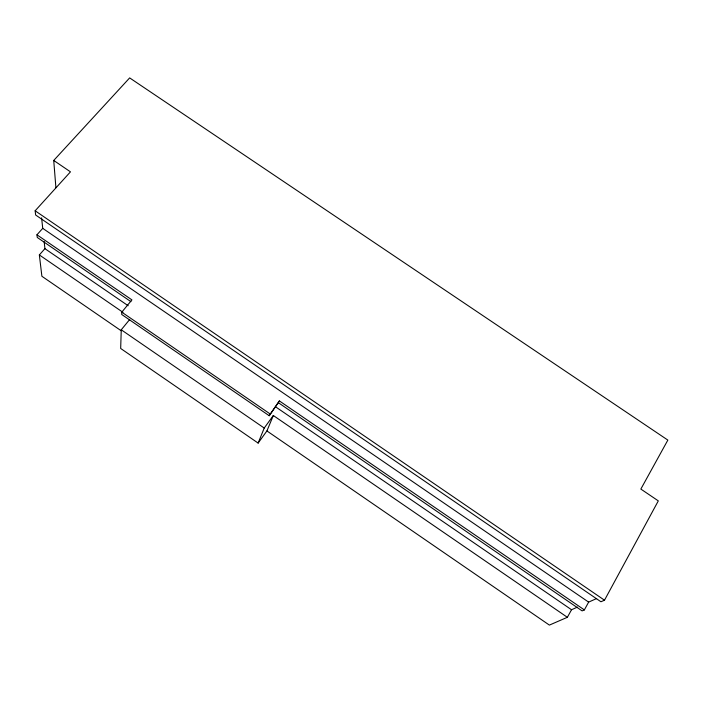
<?xml version="1.0" encoding="UTF-8"?>
<svg xmlns="http://www.w3.org/2000/svg" width="703" height="703" viewBox="0 0 703 703"><rect width="100%" height="100%" fill="white"/><g stroke="black" fill="none" stroke-linecap="round" stroke-linejoin="round"><path stroke-width="1.05" d="M129.73 319.452L121.25 329.795L120.679 348.468L258.133 443.083L266.92 430.939L273.326 415.508L567.365 617.296L571.53 609.747L577.471 607.102M41.591 217.842L42.734 228.352L36.951 234.802L131.927 299.882L121.786 312.15L121.716 314.478L269.223 415.728L279.39 400.93L584.369 609.914L588.639 602.111L596.627 598.543M258.133 443.083L264.223 428.057L273.326 415.508M269.223 415.728L279.39 400.93M53.727 160.451L70.467 171.848L35.15 210.795L35.642 215.004L600.933 601.759L604.501 600.204L658.307 500.879L640.846 489.068L667.85 440.096L129.66 77.901L53.727 160.451L55.906 187.71M121.101 330.709L41.89 276.27L39.35 254.943L44.922 248.66L44.14 241.401M567.365 617.296L549.386 625.099L266.92 430.939M584.369 609.914L582.119 610.889L278.59 402.854M35.15 210.795L604.501 600.204M42.734 228.352L588.639 602.111M130.907 301.64L37.268 237.465L36.951 234.802M44.922 248.66L128.166 305.735M275.655 406.87L571.53 609.747M39.35 254.943L122.946 312.308M121.786 312.15L269.987 413.856M121.25 329.795L264.223 428.057"/></g></svg>
